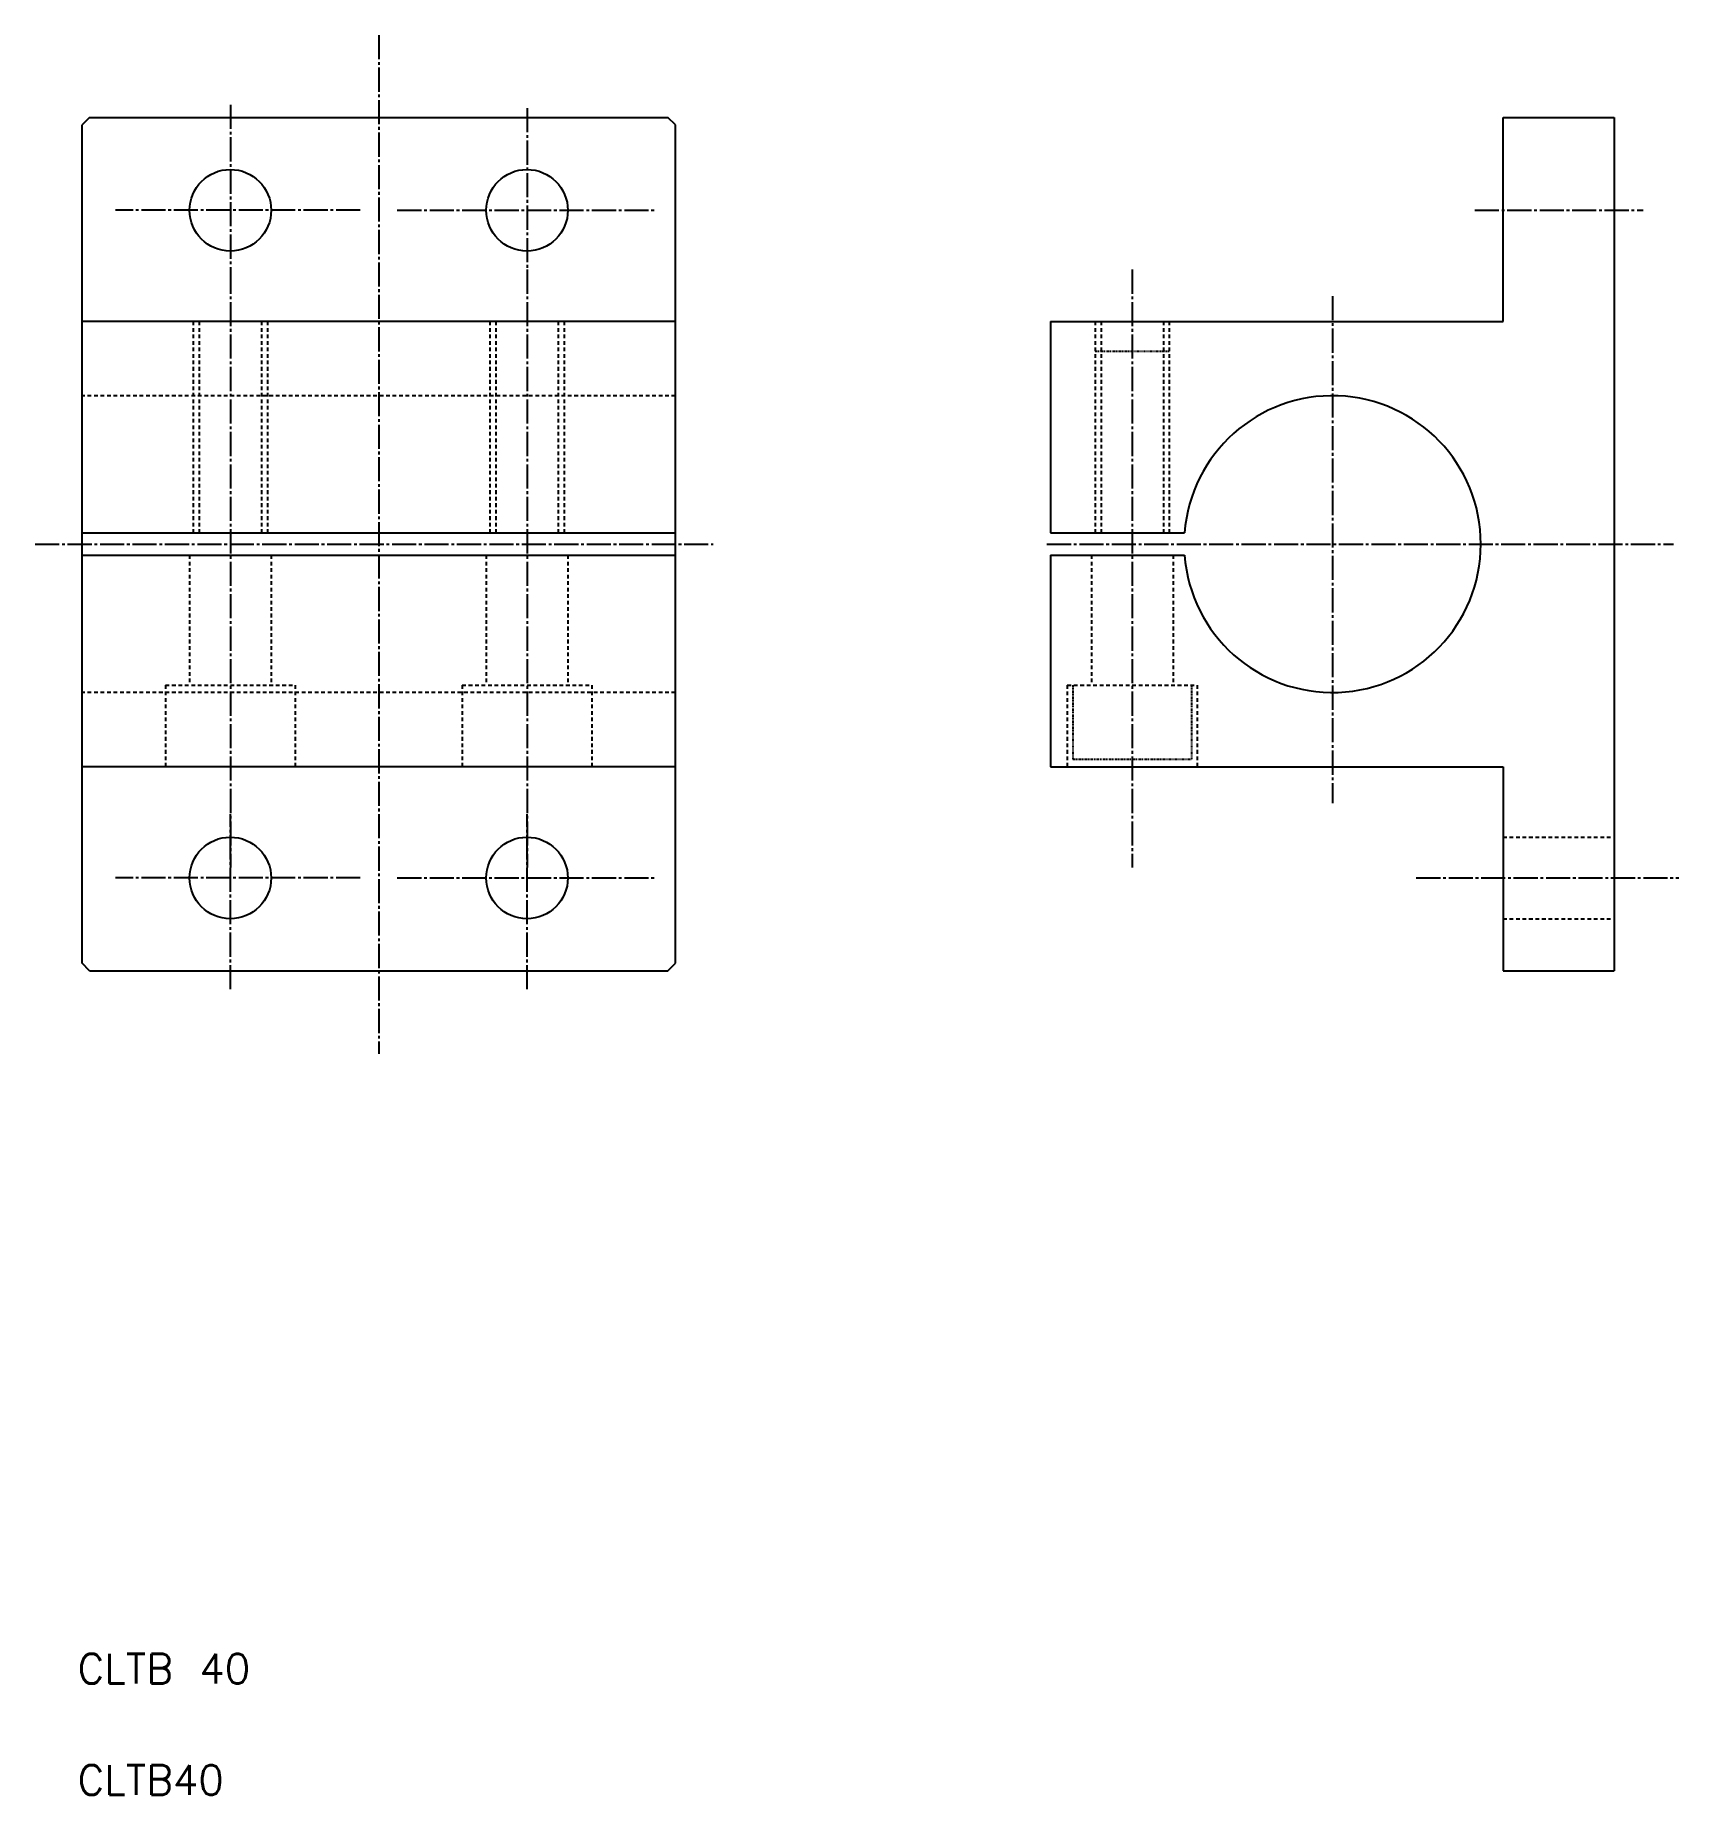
# Model space of a CAD drawing. Extents: x 3167 to 3388, y 64 to 301.
import ezdxf

# ---------------------------------------------------------------- set-up
doc = ezdxf.new("R2010")
doc.units = 0
doc.header["$LTSCALE"] = 0.25
for name, pattern in [('CENTER', [17.5, 13, -1.5, 1.5, -1.5]), ('DASHED', [3.5, 2, -1.5]), ('PHANTOM', [2.5, 1.25, -0.25, 0.25, -0.25, 0.25, -0.25])]:
    doc.linetypes.add(name, pattern=pattern)
doc.layers.get('0').update_dxf_attribs({"linetype": 'CONTINUOUS'})
doc.layers.add('CENTER', color=1, linetype='CENTER')
doc.styles.get("Standard").update_dxf_attribs({"font": 'txt.shx'})

msp = doc.modelspace()

# ---------------------------------------------------------------- linework, layer by layer
for p, q in [((3174.18, 290.23), (3173.18, 289.23)), ((3174.18, 290.23), (3252.18, 290.23)), ((3253.18, 289.23), (3252.18, 290.23)), ((3364.78, 262.73), (3364.78, 290.23)), ((3364.78, 290.23), (3379.78, 290.23)), ((3379.78, 290.23), (3379.78, 175.23)), ((3173.18, 176.23), (3173.18, 289.23)), ((3253.18, 176.23), (3253.18, 289.23)), ((3253.18, 262.73), (3173.18, 262.73)), ((3303.78, 262.73), (3303.78, 234.23)), ((3303.78, 262.73), (3364.78, 262.73)), ((3173.18, 234.23), (3253.18, 234.23)), ((3303.78, 234.23), (3321.84, 234.23)), ((3173.18, 231.23), (3253.18, 231.23)), ((3303.78, 231.23), (3303.78, 202.73)), ((3303.78, 231.23), (3321.84, 231.23)), ((3253.18, 202.73), (3173.18, 202.73)), ((3303.78, 202.73), (3364.78, 202.73)), ((3364.78, 202.73), (3364.78, 175.23)), ((3174.18, 175.23), (3173.18, 176.23)), ((3252.18, 175.23), (3253.18, 176.23)), ((3174.18, 175.23), (3252.18, 175.23)), ((3364.78, 175.23), (3379.78, 175.23))]:
    msp.add_line(p, q)
at = {"color": 3, "linetype": 'DASHED'}
for p, q in [((3188.18, 262.73), (3188.18, 234.23)), ((3188.98, 262.73), (3188.98, 234.23)), ((3197.38, 262.73), (3197.38, 234.23)), ((3198.18, 262.73), (3198.18, 234.23)), ((3228.18, 262.73), (3228.18, 234.23)), ((3228.98, 262.73), (3228.98, 234.23)), ((3237.38, 262.73), (3237.38, 234.23)), ((3238.18, 262.73), (3238.18, 234.23)), ((3309.78, 262.73), (3309.78, 234.23)), ((3310.58, 262.73), (3310.58, 234.23)), ((3318.98, 262.73), (3318.98, 234.23)), ((3319.78, 262.73), (3319.78, 234.23)), ((3253.18, 252.73), (3173.18, 252.73)), ((3187.68, 231.23), (3187.68, 213.73)), ((3198.68, 231.23), (3198.68, 213.73)), ((3227.68, 231.23), (3227.68, 213.73)), ((3238.68, 231.23), (3238.68, 213.73)), ((3309.28, 231.23), (3309.28, 213.73)), ((3320.28, 231.23), (3320.28, 213.73)), ((3184.43, 213.73), (3184.43, 202.73)), ((3184.43, 213.73), (3201.93, 213.73)), ((3201.93, 213.73), (3201.93, 202.73)), ((3224.43, 213.73), (3224.43, 202.73)), ((3224.43, 213.73), (3241.93, 213.73)), ((3241.93, 213.73), (3241.93, 202.73)), ((3306.03, 213.73), (3306.03, 202.73)), ((3306.03, 213.73), (3323.53, 213.73)), ((3323.53, 213.73), (3323.53, 202.73)), ((3253.18, 212.73), (3173.18, 212.73)), ((3364.78, 193.23), (3379.78, 193.23)), ((3364.78, 182.23), (3379.78, 182.23))]:
    msp.add_line(p, q, dxfattribs=at)
at = {"color": 3, "linetype": 'PHANTOM'}
for p, q in [((3309.78, 258.73), (3319.78, 258.73)), ((3306.78, 213.73), (3306.78, 203.73)), ((3322.78, 213.73), (3322.78, 203.73)), ((3306.78, 203.73), (3322.78, 203.73))]:
    msp.add_line(p, q, dxfattribs=at)
for centre in [(3193.18, 277.73), (3233.18, 277.73), (3193.18, 187.73), (3233.18, 187.73)]:
    msp.add_circle(centre, 5.5)
msp.add_arc((3341.78, 232.73), 20, 184.3012, 175.6988)
at = {"layer": 'CENTER', "color": 1, "linetype": 'CENTER'}
for p, q in [((3213.18, 301.33), (3213.18, 164.02)), ((3193.18, 291.95), (3193.18, 269.28)), ((3233.18, 291.49), (3233.18, 268.58)), ((3210.68, 277.73), (3177.68, 277.73)), ((3215.68, 277.73), (3250.68, 277.73)), ((3360.98, 277.73), (3383.68, 277.73)), ((3193.18, 269.73), (3193.18, 189.16)), ((3233.18, 269.73), (3233.18, 189.16)), ((3314.78, 269.73), (3314.78, 189.16)), ((3341.78, 266.15), (3341.78, 197.8)), ((3166.86, 232.73), (3258.28, 232.73)), ((3303.28, 232.73), (3387.78, 232.73)), ((3193.18, 172.73), (3193.18, 196.33)), ((3233.18, 172.73), (3233.18, 196.33)), ((3210.68, 187.73), (3177.68, 187.73)), ((3215.68, 187.73), (3250.68, 187.73)), ((3353.08, 187.73), (3388.48, 187.73))]:
    msp.add_line(p, q, dxfattribs=at)

# ---------------------------------------------------------------- texts
for s, p in [('CLTB 40', (3172.58, 79.14)), ('CLTB40', (3172.58, 64.14))]:
    msp.add_text(s, height=4).set_placement(p)

doc.saveas('drawing.dxf')
